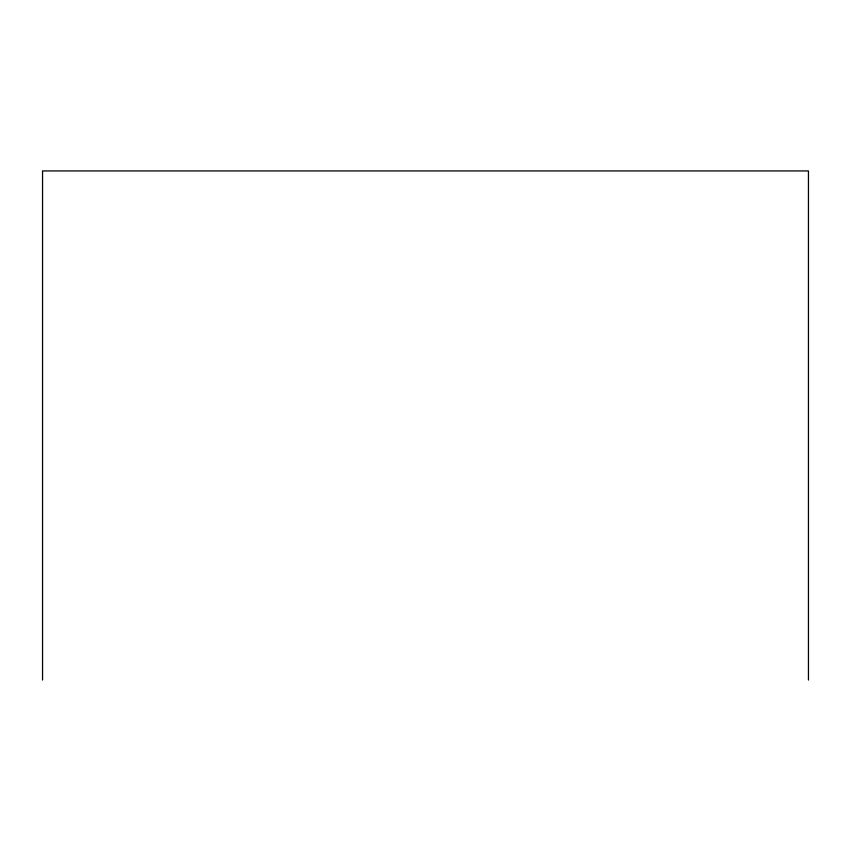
<?xml version="1.0" encoding="UTF-8"?>
<svg xmlns="http://www.w3.org/2000/svg" width="851" height="851" viewBox="0 0 851 851"><rect width="100%" height="100%" fill="white"/><g stroke="black" fill="none" stroke-linecap="round" stroke-linejoin="round"><path stroke-width="1.28" d="M808.45 680.066L808.45 170.934L42.55 170.934L42.55 680.066"/></g></svg>
